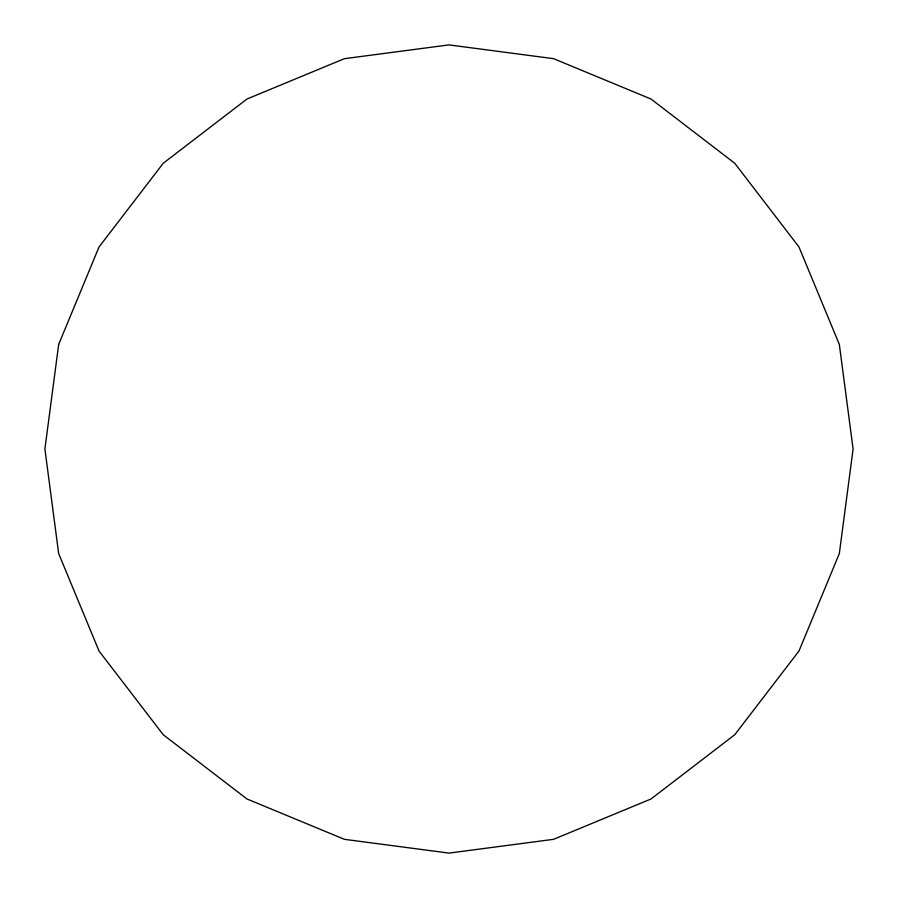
<?xml version="1.0" encoding="UTF-8"?>
<svg xmlns="http://www.w3.org/2000/svg" width="898" height="898" viewBox="0 0 898 898"><rect width="100%" height="100%" fill="white"/><g stroke="black" fill="none" stroke-linecap="round" stroke-linejoin="round"><path stroke-width="1.35" d="M58.673 344.417L44.9 449L58.673 553.583L99.038 651.05L163.256 734.744L246.95 798.962L344.417 839.327L449 853.1L553.583 839.327L651.05 798.962L734.744 734.744L798.962 651.05L839.327 553.583L853.1 449L839.327 344.417L798.962 246.95L734.744 163.256L651.05 99.038L553.583 58.673L449 44.9L344.417 58.673L246.95 99.038L163.256 163.256L99.038 246.95L58.673 344.417"/></g></svg>
